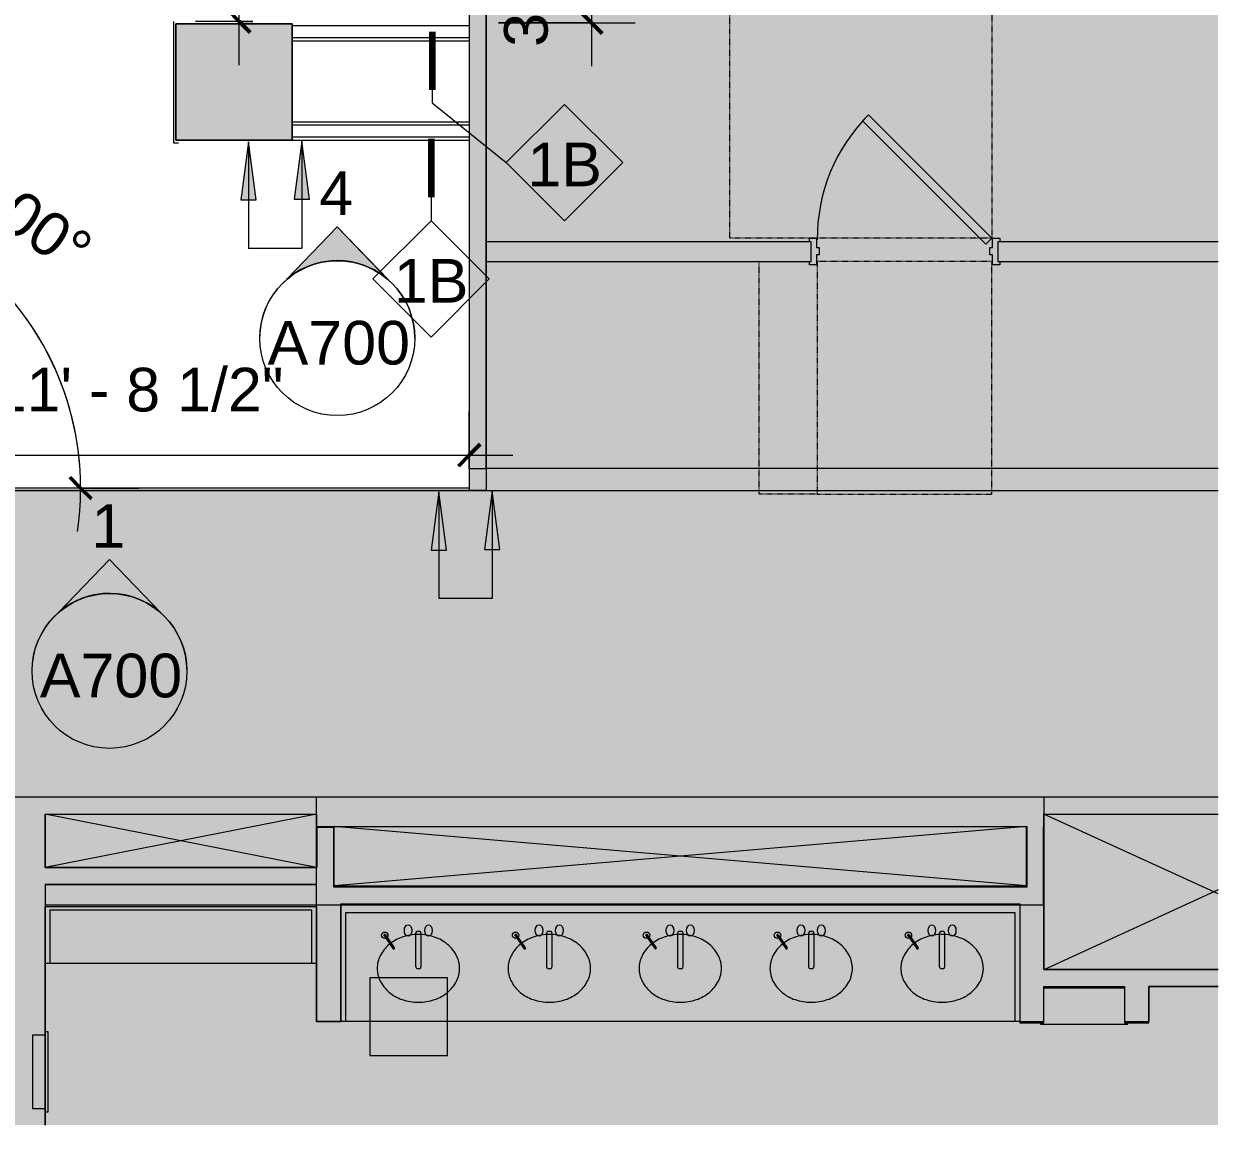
# Model space of a CAD drawing. Header units: inches. Extents: x 920 to 3122, y -545 to 2052.
# Drawn here: x 2109 to 2355.3, y 1170.4 to 1397.5 of the extents above; entities that cross this region are included whole.
import ezdxf

# ---------------------------------------------------------------- set-up
doc = ezdxf.new("R2010")
doc.units = ezdxf.units.IN
doc.header["$MEASUREMENT"] = 0
doc.linetypes.add('MN - Dash 1_32_', pattern=[0.0625, 0.03125, -0.03125])
for name, color, linetype, lineweight in [('A-ANNO-DIMS', 211, 'Continuous', 9), ('A-ANNO-DIMS-96', 211, 'Continuous', 9), ('A-ANNO-NOTE', 131, 'Continuous', 9), ('A-DETL', 90, 'Continuous', 9), ('A-DETL-GENF', 92, 'Continuous', 9), ('A-DOOR', 31, 'Continuous', 13), ('A-WALL', 113, 'Continuous', 13), ('A-WALL-IDEN', 211, 'Continuous', 9), ('A-WALL-PATT', 111, 'Continuous', 13), ('B-CL', 7, 'Continuous', 9), ('CORE', 7, 'Continuous', 9), ('G-ANNO-SYMB', 111, 'Continuous', 9), ('I-WALL', 2, 'Continuous', 13), ('S-COLS', 52, 'Continuous', 13), ('Victor Bldg - 7th Floor_LINK_dwg', 8, 'Continuous', 9)]:
    doc.layers.add(name, color=color, linetype=linetype, lineweight=lineweight)
doc.styles.add('Arial_1', font='arial.ttf', dxfattribs={"height": 9})
doc.styles.add('Swis721 Lt BT', font='swissl.ttf', dxfattribs={"height": 9})
doc.dimstyles.new('OTJ_-_3_32__Linear__1_2__Tolerance', dxfattribs={"dimscale": 12, "dimtxt": 9.497835, "dimasz": 0.375, "dimexe": 0.75, "dimexo": 0.5, "dimgap": 0.5, "dimtad": 1, "dimdec": 1, "dimrnd": 0.5, "dimzin": 3, "dimdsep": 46, "dimlunit": 4, "dimtxsty": 'Swis721 Lt BT', "dimblk1": 'OBLIQUE', "dimblk2": 'OBLIQUE', "dimsah": 1, "dimcen": 0.09, "dimdle": 0.75, "dimazin": 0, "dimtfac": 1, "dimtdec": 4, "dimtix": 1, "dimtmove": 0, "dimatfit": 3, "dimfxl": 1, "dimtvp": 1, "dimfrac": 2, "dimtolj": 1, "dimtzin": 0, "dimarcsym": 2})
doc.dimstyles.new('OTJ_-_Angular_-_3_32_', dxfattribs={"dimscale": 12, "dimtxt": 9.497835, "dimasz": 0.375, "dimexe": 0.75, "dimexo": 0.5, "dimgap": 0.5, "dimtad": 1, "dimdec": 1, "dimrnd": 0.5, "dimzin": 3, "dimdsep": 46, "dimlunit": 4, "dimtxsty": 'Swis721 Lt BT', "dimblk1": 'OBLIQUE', "dimblk2": 'OBLIQUE', "dimsah": 1, "dimcen": 0.09, "dimdle": 0.75, "dimazin": 0, "dimtfac": 1, "dimtdec": 4, "dimtix": 1, "dimtmove": 0, "dimatfit": 3, "dimfxl": 1, "dimtvp": 1, "dimtfill": 1, "dimfrac": 2, "dimtolj": 1, "dimtzin": 0, "dimarcsym": 2})

# ---------------------------------------------------------------- blocks, each defined once
blk = doc.blocks.new('Concrete-Rectangular-Column - 24_ x 24_-V1-Level 07 CONSTRUCTION')
at = {"layer": 'S-COLS', "lineweight": 9}
blk.add_hatch(color=7, dxfattribs=at).paths.add_polyline_path([(12, -12), (12, 12), (-12, 12), (-12, -12), (7.48, -12)], flags=0)
at = {"layer": 'S-COLS', "color": 8, "lineweight": 20}
for p, q in [((12, 12), (-12, 12)), ((-12, 12), (-12, -12)), ((12, -12), (12, 12)), ((-12, -12), (12, -12))]:
    blk.add_line(p, q, dxfattribs=at)
blk = doc.blocks.new('Victor Bldg - 7th Floor_LINK_dwg_AH13F-7884599-Level 07 CONSTRUCTION')
at = {"layer": 'CORE'}
for p, q in [((1118.42, 1209.86), (1118.42, 1203.17)), ((1119.29, 1210.31), (1118.72, 1210.31)), ((1119.59, 1203.17), (1119.59, 1209.86)), ((1118.72, 1202.72), (1119.29, 1202.72))]:
    blk.add_line(p, q, dxfattribs=at)
for centre in [(1116.88, 1210.53), (1121.08, 1210.53)]:
    blk.add_ellipse(centre, major_axis=(0, 1.17), ratio=0.666667, dxfattribs=at)
for centre, start_param, end_param in [((1118.72, 1209.86), 0, 1.570796), ((1119.29, 1209.86), 4.712389, 6.283185), ((1118.72, 1203.17), 1.570796, 3.141593), ((1119.29, 1203.17), 3.141593, 4.712389)]:
    blk.add_ellipse(centre, major_axis=(0, 0.45), ratio=0.666667, start_param=start_param, end_param=end_param, dxfattribs=at)
blk = doc.blocks.new('Victor Bldg - 7th Floor_LINK_dwg_AH13F-7884600-Level 07 CONSTRUCTION')
at = {"layer": 'CORE'}
for p, q in [((1145.42, 1209.86), (1145.42, 1203.17)), ((1146.29, 1210.31), (1145.72, 1210.31)), ((1146.59, 1203.17), (1146.59, 1209.86)), ((1145.72, 1202.72), (1146.29, 1202.72))]:
    blk.add_line(p, q, dxfattribs=at)
for centre in [(1143.88, 1210.53), (1148.08, 1210.53)]:
    blk.add_ellipse(centre, major_axis=(0, 1.17), ratio=0.666667, dxfattribs=at)
for centre, start_param, end_param in [((1145.72, 1209.86), 0, 1.570796), ((1146.29, 1209.86), 4.712389, 6.283185), ((1145.72, 1203.17), 1.570796, 3.141593), ((1146.29, 1203.17), 3.141593, 4.712389)]:
    blk.add_ellipse(centre, major_axis=(0, 0.45), ratio=0.666667, start_param=start_param, end_param=end_param, dxfattribs=at)
blk = doc.blocks.new('Victor Bldg - 7th Floor_LINK_dwg_AH13F-7884601-Level 07 CONSTRUCTION')
at = {"layer": 'CORE'}
for p, q in [((1172.42, 1209.86), (1172.42, 1203.17)), ((1173.29, 1210.31), (1172.72, 1210.31)), ((1173.59, 1203.17), (1173.59, 1209.86)), ((1172.72, 1202.72), (1173.29, 1202.72))]:
    blk.add_line(p, q, dxfattribs=at)
for centre in [(1170.88, 1210.53), (1175.08, 1210.53)]:
    blk.add_ellipse(centre, major_axis=(0, 1.17), ratio=0.666667, dxfattribs=at)
for centre, start_param, end_param in [((1172.72, 1209.86), 0, 1.570796), ((1173.29, 1209.86), 4.712389, 6.283185), ((1172.72, 1203.17), 1.570796, 3.141593), ((1173.29, 1203.17), 3.141593, 4.712389)]:
    blk.add_ellipse(centre, major_axis=(0, 0.45), ratio=0.666667, start_param=start_param, end_param=end_param, dxfattribs=at)
blk = doc.blocks.new('Victor Bldg - 7th Floor_LINK_dwg_AH13F-7884602-Level 07 CONSTRUCTION')
at = {"layer": 'CORE'}
for p, q in [((1226.42, 1209.86), (1226.42, 1203.17)), ((1227.29, 1210.31), (1226.72, 1210.31)), ((1227.59, 1203.17), (1227.59, 1209.86)), ((1226.72, 1202.72), (1227.29, 1202.72))]:
    blk.add_line(p, q, dxfattribs=at)
for centre in [(1224.88, 1210.53), (1229.08, 1210.53)]:
    blk.add_ellipse(centre, major_axis=(0, 1.17), ratio=0.666667, dxfattribs=at)
for centre, start_param, end_param in [((1226.72, 1209.86), 0, 1.570796), ((1227.29, 1209.86), 4.712389, 6.283185), ((1226.72, 1203.17), 1.570796, 3.141593), ((1227.29, 1203.17), 3.141593, 4.712389)]:
    blk.add_ellipse(centre, major_axis=(0, 0.45), ratio=0.666667, start_param=start_param, end_param=end_param, dxfattribs=at)
blk = doc.blocks.new('Victor Bldg - 7th Floor_LINK_dwg_AH13F-7884603-Level 07 CONSTRUCTION')
at = {"layer": 'CORE'}
for p, q in [((1199.42, 1209.86), (1199.42, 1203.17)), ((1200.29, 1210.31), (1199.72, 1210.31)), ((1200.59, 1203.17), (1200.59, 1209.86)), ((1199.72, 1202.72), (1200.29, 1202.72))]:
    blk.add_line(p, q, dxfattribs=at)
for centre in [(1197.88, 1210.53), (1202.08, 1210.53)]:
    blk.add_ellipse(centre, major_axis=(0, 1.17), ratio=0.666667, dxfattribs=at)
for centre, start_param, end_param in [((1199.72, 1209.86), 0, 1.570796), ((1200.29, 1209.86), 4.712389, 6.283185), ((1199.72, 1203.17), 1.570796, 3.141593), ((1200.29, 1203.17), 3.141593, 4.712389)]:
    blk.add_ellipse(centre, major_axis=(0, 0.45), ratio=0.666667, start_param=start_param, end_param=end_param, dxfattribs=at)
blk = doc.blocks.new('Victor Bldg - 7th Floor_LINK_dwg-6972240-Level 07 CONSTRUCTION')
at = {"layer": 'B-CL', "flags": 128}
blk.add_lwpolyline([(1069, 1397.5), (1093, 1397.5), (1093, 1373.5), (1069, 1373.5)], close=True, dxfattribs=at)
at = {"layer": 'CORE'}
for p, q in [((1244.38, 1219.75), (1244.38, 1232)), ((1283.92, 1218.89), (1248, 1202.44)), ((1111.92, 1209.47), (1113.76, 1206.79)), ((1112.18, 1209.63), (1114.03, 1206.95)), ((1138.92, 1209.47), (1140.76, 1206.79)), ((1139.18, 1209.63), (1141.03, 1206.95)), ((1165.92, 1209.47), (1167.76, 1206.79)), ((1166.18, 1209.63), (1168.03, 1206.95)), ((1192.92, 1209.47), (1194.76, 1206.79)), ((1193.18, 1209.63), (1195.03, 1206.95)), ((1219.92, 1209.47), (1221.76, 1206.79)), ((1220.18, 1209.63), (1222.03, 1206.95)), ((1098, 1203.75), (1042, 1203.75))]:
    blk.add_line(p, q, dxfattribs=at)
at = {"layer": 'CORE', "flags": 128}
for points in [[(1283.92, 1238), (1248, 1238), (1098, 1238), (829, 1238), (829, 1170.4)], [(1248, 1238), (1248, 1215.75), (1098, 1215.75), (1098, 1238)], [(1042, 1234.5), (1042, 1223.5), (1098, 1223.5), (1042, 1234.5), (1098, 1234.5), (1042, 1223.5)], [(1283.92, 1218.08), (1248, 1234.5), (1283.92, 1234.5)], [(1101.63, 1219.75), (1244.38, 1219.75), (1101.63, 1232), (1244.38, 1232), (1101.63, 1219.75), (1101.63, 1232)], [(1098, 1220), (1042, 1220), (1042, 1170.4)], [(1103, 1191.75), (1103, 1215.75), (1103, 1191.75), (1098, 1191.75), (1098, 1215.75), (1042, 1215.75)], [(1097, 1203.75), (1097, 1214.75), (1043, 1214.75), (1043, 1203.75)], [(1243, 1191.75), (1103, 1191.75), (1098, 1191.75), (1098, 1215.75)], [(1104, 1191.75), (1104, 1214.25), (1242, 1214.25), (1242, 1191.75)], [(1243, 1215.75), (1243, 1191.75), (1248, 1191.75), (1248, 1199), (1264.62, 1199), (1264.62, 1191.75), (1269.62, 1191.75)], [(1248, 1215.75), (1248, 1202.5), (1283.92, 1202.5)], [(1248, 1191.75), (1248, 1198.69), (1264.62, 1198.69), (1264.62, 1191.75)], [(1283.92, 1199), (1269.62, 1199), (1269.62, 1191.75)], [(1042, 1189.69), (1042.56, 1189.69), (1042.56, 1173.07), (1042, 1173.07)], [(1247.31, 1191.75), (1247.31, 1191.19), (1265.31, 1191.19), (1265.31, 1191.75)]]:
    blk.add_lwpolyline(points, dxfattribs=at)
for points in [[(1109, 1184.75), (1125, 1184.75), (1125, 1200.75), (1109, 1200.75)], [(1039.5, 1189.01), (1042, 1189.01), (1042, 1173.76), (1039.5, 1173.76)]]:
    blk.add_lwpolyline(points, close=True, dxfattribs=at)
at = {"layer": 'CORE'}
for centre in [(1112.05, 1209.55), (1139.05, 1209.55), (1166.05, 1209.55), (1193.05, 1209.55), (1220.05, 1209.55)]:
    blk.add_circle(centre, 0.667, dxfattribs=at)
for centre, radius, start, end in [((1112.05, 1209.55), 0.167, 11.6829, 236.8423), ((1119, 1199.43), 10.29, 90, 108.8354), ((1119, 1199.43), 10.29, 71.1646, 90), ((1139.05, 1209.55), 0.167, 11.6829, 236.8423), ((1146, 1199.43), 10.29, 90, 108.8354), ((1146, 1199.43), 10.29, 71.1646, 90), ((1166.05, 1209.55), 0.167, 11.6829, 236.8423), ((1173, 1199.43), 10.29, 90, 108.8354), ((1173, 1199.43), 10.29, 71.1646, 90), ((1193.05, 1209.55), 0.167, 11.6829, 236.8423), ((1200, 1199.43), 10.29, 90, 108.8354), ((1200, 1199.43), 10.29, 71.1646, 90), ((1220.05, 1209.55), 0.167, 11.6829, 236.8423), ((1227, 1199.43), 10.29, 90, 108.8354), ((1227, 1199.43), 10.29, 71.1646, 90), ((1117.61, 1202.07), 7.26, 129.4725, 153.2988), ((1118.45, 1201.04), 8.59, 108.8354, 129.4725), ((1113.9, 1206.86), 0.167, 192.1914, 57.3508), ((1119.55, 1201.04), 8.59, 50.5275, 71.1646), ((1120.39, 1202.07), 7.26, 26.7012, 50.5275), ((1144.61, 1202.07), 7.26, 129.4725, 153.2988), ((1145.45, 1201.04), 8.59, 108.8354, 129.4725), ((1140.9, 1206.86), 0.167, 192.1914, 57.3508), ((1146.55, 1201.04), 8.59, 50.5275, 71.1646), ((1147.39, 1202.07), 7.26, 26.7012, 50.5275), ((1171.61, 1202.07), 7.26, 129.4725, 153.2988), ((1172.45, 1201.04), 8.59, 108.8354, 129.4725), ((1167.9, 1206.86), 0.167, 192.1914, 57.3508), ((1173.55, 1201.04), 8.59, 50.5275, 71.1646), ((1174.39, 1202.07), 7.26, 26.7012, 50.5275), ((1198.61, 1202.07), 7.26, 129.4725, 153.2988), ((1199.45, 1201.04), 8.59, 108.8354, 129.4725), ((1194.9, 1206.86), 0.167, 192.1914, 57.3508), ((1200.55, 1201.04), 8.59, 50.5275, 71.1646), ((1201.39, 1202.07), 7.26, 26.7012, 50.5275), ((1225.61, 1202.07), 7.26, 129.4725, 153.2988), ((1226.45, 1201.04), 8.59, 108.8354, 129.4725), ((1221.9, 1206.86), 0.167, 192.1914, 57.3508), ((1227.55, 1201.04), 8.59, 50.5275, 71.1646), ((1228.39, 1202.07), 7.26, 26.7012, 50.5275), ((1116.3, 1202.72), 5.8, 153.2988, 180), ((1121.7, 1202.72), 5.8, 0, 26.7012), ((1143.3, 1202.72), 5.8, 153.2988, 180), ((1148.7, 1202.72), 5.8, 0, 26.7012), ((1170.3, 1202.72), 5.8, 153.2988, 180), ((1175.7, 1202.72), 5.8, 0, 26.7012), ((1197.3, 1202.72), 5.8, 153.2988, 180), ((1202.7, 1202.72), 5.8, 0, 26.7012), ((1224.3, 1202.72), 5.8, 153.2988, 180), ((1229.7, 1202.72), 5.8, 0, 26.7012), ((1116.3, 1202.72), 5.8, 180, 206.7012), ((1121.7, 1202.72), 5.8, 333.2988, 0), ((1143.3, 1202.72), 5.8, 180, 206.7012), ((1148.7, 1202.72), 5.8, 333.2988, 0), ((1170.3, 1202.72), 5.8, 180, 206.7012), ((1175.7, 1202.72), 5.8, 333.2988, 0), ((1197.3, 1202.72), 5.8, 180, 206.7012), ((1202.7, 1202.72), 5.8, 333.2988, 0), ((1224.3, 1202.72), 5.8, 180, 206.7012), ((1229.7, 1202.72), 5.8, 333.2988, 0), ((1117.61, 1203.38), 7.26, 206.7012, 230.5275), ((1120.39, 1203.38), 7.26, 309.4725, 333.2988), ((1144.61, 1203.38), 7.26, 206.7012, 230.5275), ((1147.39, 1203.38), 7.26, 309.4725, 333.2988), ((1171.61, 1203.38), 7.26, 206.7012, 230.5275), ((1174.39, 1203.38), 7.26, 309.4725, 333.2988), ((1198.61, 1203.38), 7.26, 206.7012, 230.5275), ((1201.39, 1203.38), 7.26, 309.4725, 333.2988), ((1225.61, 1203.38), 7.26, 206.7012, 230.5275), ((1228.39, 1203.38), 7.26, 309.4725, 333.2988), ((1118.45, 1204.4), 8.59, 230.5275, 251.1646), ((1119.55, 1204.4), 8.59, 288.8354, 309.4725), ((1145.45, 1204.4), 8.59, 230.5275, 251.1646), ((1146.55, 1204.4), 8.59, 288.8354, 309.4725), ((1172.45, 1204.4), 8.59, 230.5275, 251.1646), ((1173.55, 1204.4), 8.59, 288.8354, 309.4725), ((1199.45, 1204.4), 8.59, 230.5275, 251.1646), ((1200.55, 1204.4), 8.59, 288.8354, 309.4725), ((1226.45, 1204.4), 8.59, 230.5275, 251.1646), ((1227.55, 1204.4), 8.59, 288.8354, 309.4725), ((1119, 1206.02), 10.29, 251.1646, 270), ((1119, 1206.02), 10.29, 270, 288.8354), ((1146, 1206.02), 10.29, 251.1646, 270), ((1146, 1206.02), 10.29, 270, 288.8354), ((1173, 1206.02), 10.29, 251.1646, 270), ((1173, 1206.02), 10.29, 270, 288.8354), ((1200, 1206.02), 10.29, 251.1646, 270), ((1200, 1206.02), 10.29, 270, 288.8354), ((1227, 1206.02), 10.29, 251.1646, 270), ((1227, 1206.02), 10.29, 270, 288.8354)]:
    blk.add_arc(centre, radius, start, end, dxfattribs=at)
for name in ['Victor Bldg - 7th Floor_LINK_dwg_AH13F-7884599-Level 07 CONSTRUCTION', 'Victor Bldg - 7th Floor_LINK_dwg_AH13F-7884600-Level 07 CONSTRUCTION', 'Victor Bldg - 7th Floor_LINK_dwg_AH13F-7884601-Level 07 CONSTRUCTION', 'Victor Bldg - 7th Floor_LINK_dwg_AH13F-7884603-Level 07 CONSTRUCTION', 'Victor Bldg - 7th Floor_LINK_dwg_AH13F-7884602-Level 07 CONSTRUCTION']:
    blk.add_blockref(name, (0, 0))
blk = doc.blocks.new('Door - Single - Solid Door-7504013-Level 07 CONSTRUCTION')
at = {"layer": 'A-DOOR'}
h = blk.add_hatch(color=250, dxfattribs=at)
h.paths.add_polyline_path([(23.24, 2.66), (22.12, 2.66), (22.12, 0.54), (21.62, 0.54), (21.62, -0.96), (22.12, -0.96), (22.12, -2.84), (23.62, -2.84), (23.62, -2.09), (23.24, -2.09), (23.24, 1.91), (23.62, 1.91), (23.62, 2.66)], flags=0)
h.paths.add_polyline_path([(-14.13, 2.66), (-15.63, 2.66), (-15.63, 1.91), (-15.26, 1.91), (-15.26, -2.09), (-15.63, -2.09), (-15.63, -2.84), (-14.13, -2.84), (-14.13, -0.96), (-13.63, -0.96), (-13.63, 0.54), (-14.13, 0.54), (-14.13, 1.91)], flags=0)
at = {"layer": 'A-DOOR', "linetype": 'MN - Dash 1_32_', "lineweight": 9}
for p, q in [((21.99, 49.91), (-14.01, 49.91)), ((-14.01, 49.91), (-14.01, 1.91)), ((21.99, 49.91), (33.99, 49.91)), ((21.99, 1.91), (21.99, 49.91)), ((33.99, 49.91), (33.99, 1.91)), ((-14.01, 1.91), (21.99, 1.91)), ((-14.01, -62.09), (-14.01, -2.84)), ((-14.01, -2.84), (39.99, -2.84)), ((39.99, -2.84), (39.99, -62.09)), ((39.99, -62.09), (-14.01, -62.09))]:
    blk.add_line(p, q, dxfattribs=at)
at = {"layer": 'A-DOOR', "color": 8, "lineweight": 20}
for p, q in [((-15.63, 2.66), (-14.13, 2.66)), ((-15.63, 1.91), (-15.63, 2.66)), ((-14.13, 2.66), (-14.13, 0.54)), ((22.12, 2.66), (23.62, 2.66)), ((22.12, 0.54), (22.12, 2.66)), ((23.62, 2.66), (23.62, 1.91)), ((-14.13, 0.54), (-13.63, 0.54)), ((-13.63, 0.54), (-13.63, -0.96)), ((21.62, 0.54), (22.12, 0.54)), ((21.62, -0.96), (21.62, 0.54)), ((-15.63, -2.84), (-15.63, -2.09)), ((-14.13, -0.96), (-14.13, -2.84)), ((-13.63, -0.96), (-14.13, -0.96)), ((-12.77, -1.6), (-14.01, -2.84)), ((12.69, -27.06), (-12.77, -1.6)), ((22.12, -0.96), (21.62, -0.96)), ((22.12, -2.84), (22.12, -0.96)), ((23.62, -2.09), (23.62, -2.84)), ((-14.13, -2.84), (-15.63, -2.84)), ((-14.01, -2.84), (11.45, -28.29)), ((23.62, -2.84), (22.12, -2.84)), ((11.45, -28.29), (12.69, -27.06))]:
    blk.add_line(p, q, dxfattribs=at)
at = {"layer": 'A-DOOR', "lineweight": 9}
blk.add_arc((-14.01, -2.84), 36, 315, 0.5, dxfattribs=at)
blk = doc.blocks.new('DIMBLOCK9-Level 07 CONSTRUCTION')
at = {"layer": 'A-ANNO-DIMS-96', "transparency": 16777216}
for p, q in [((2153.45, 1389), (2153.45, 1552.13)), ((2156.26, 1543.13), (2144.45, 1543.13)), ((2153.45, 1543.13), (2156.26, 1543.13)), ((2156.26, 1398), (2144.45, 1398)), ((2153.45, 1398), (2156.26, 1398))]:
    blk.add_line(p, q, dxfattribs=at)
at = {"layer": 'A-ANNO-DIMS-96', "lineweight": 50, "transparency": 16777216}
for p, q in [((2153.45, 1543.13), (2151.2, 1545.38)), ((2153.45, 1543.13), (2155.7, 1540.88)), ((2153.45, 1398), (2151.2, 1400.25)), ((2153.45, 1398), (2155.7, 1395.75))]:
    blk.add_line(p, q, dxfattribs=at)
at = {"layer": 'A-ANNO-DIMS-96', "color": 0, "transparency": 16777216, "insert": (2135.43, 1452.7), "char_height": 9, "width": 42.8759, "attachment_point": 1, "rotation": 90, "line_spacing_factor": 1.005062, "style": 'Swis721 Lt BT'}
blk.add_mtext('12\' - 1"', dxfattribs=at)
blk = doc.blocks.new('_Oblique')
at = {"color": 0, "linetype": 'ByBlock', "lineweight": -2}
blk.add_line((-0.5, -0.5), (0.5, 0.5), dxfattribs=at)
blk = doc.blocks.new('Elevation - Filled Arrow 2-347888-Level 07 CONSTRUCTION')
at = {"layer": 'G-ANNO-SYMB'}
blk.add_circle((0, 0), 0.1664, dxfattribs=at)
blk = doc.blocks.new('Elevation - Filled Arrow-151867-Level 07 CONSTRUCTION')
at = {"layer": 'G-ANNO-SYMB'}
h = blk.add_hatch(color=256, dxfattribs=at)
edge = h.paths.add_edge_path(flags=0)
edge.add_line((0, 0.2393), (0.1103, 0.1247))
edge.add_arc((-0.0002, -0.0002), 0.1667, 48.498, 130.5571)
edge.add_line((-0.1085, 0.1265), (0, 0.2393))
for p, q in [((0, 0.2393), (-0.1085, 0.1265)), ((-0.1084, 0.1266), (0, 0.2393)), ((0, 0.2393), (-0.1084, 0.1266)), ((0, 0.2393), (0.11, 0.1249)), ((0.1103, 0.1247), (0, 0.2393))]:
    blk.add_line(p, q, dxfattribs=at)
blk.add_arc((-0.0002, -0.0002), 0.1667, 48.498, 130.5571, dxfattribs=at)
blk.add_ellipse((-0.0002, -0.0001), major_axis=(-0.1667, 0), ratio=0.999376, start_param=3.141593, end_param=6.283185, dxfattribs=at)
blk = doc.blocks.new('Wall Tag - 1_4_-62626-Level 07 CONSTRUCTION')
at = {"layer": 'A-WALL-IDEN'}
for p, q in [((-0.125, 0), (0, 0.125)), ((0, 0.125), (0.125, 0)), ((-0.125, 0), (0, -0.125)), ((0, -0.125), (0.125, 0))]:
    blk.add_line(p, q, dxfattribs=at)
blk = doc.blocks.new('DIMBLOCK21-Level 07 CONSTRUCTION')
at = {"layer": 'A-ANNO-DIMS-96', "transparency": 16777216}
for p, q in [((2060.22, 1307.28), (2060.22, 1317.56)), ((2200.89, 1305.74), (2200.89, 1317.56)), ((2051.22, 1308.56), (2209.89, 1308.56)), ((2060.22, 1308.56), (2060.22, 1307.28)), ((2200.89, 1308.56), (2200.89, 1305.74))]:
    blk.add_line(p, q, dxfattribs=at)
at = {"layer": 'A-ANNO-DIMS-96', "lineweight": 50, "transparency": 16777216}
for p, q in [((2060.22, 1308.56), (2062.47, 1310.81)), ((2200.89, 1308.56), (2203.14, 1310.81)), ((2060.22, 1308.56), (2057.97, 1306.31)), ((2200.89, 1308.56), (2198.64, 1306.31))]:
    blk.add_line(p, q, dxfattribs=at)
at = {"layer": 'A-ANNO-DIMS-96', "color": 0, "transparency": 16777216, "insert": (2102.59, 1326.58), "char_height": 9, "width": 67.118, "attachment_point": 1, "line_spacing_factor": 1.005062, "style": 'Swis721 Lt BT'}
blk.add_mtext('11\' - 8 1/2"', dxfattribs=at)
blk = doc.blocks.new('DIMBLOCK25-Level 07 CONSTRUCTION')
at = {"layer": 'A-ANNO-DIMS-96', "transparency": 16777216}
for p, q in [((2226.07, 1446.06), (2226.07, 1388.75)), ((2206.89, 1437.06), (2235.07, 1437.06)), ((2226.07, 1437.06), (2206.89, 1437.06)), ((2206.89, 1397.75), (2235.07, 1397.75)), ((2226.07, 1397.75), (2206.89, 1397.75))]:
    blk.add_line(p, q, dxfattribs=at)
at = {"layer": 'A-ANNO-DIMS-96', "lineweight": 50, "transparency": 16777216}
for p, q in [((2226.07, 1437.06), (2223.82, 1439.31)), ((2226.07, 1437.06), (2228.32, 1434.81)), ((2226.07, 1397.75), (2223.82, 1400)), ((2226.07, 1397.75), (2228.32, 1395.5))]:
    blk.add_line(p, q, dxfattribs=at)
at = {"layer": 'A-ANNO-DIMS-96', "color": 0, "transparency": 16777216, "insert": (2208.05, 1392.76), "char_height": 9, "width": 59.1579, "attachment_point": 1, "rotation": 90, "line_spacing_factor": 1.005062, "style": 'Swis721 Lt BT'}
blk.add_mtext('3\' - 3 1/2"', dxfattribs=at)
blk = doc.blocks.new('DIMBLOCK28-Level 07 CONSTRUCTION')
at = {"layer": 'A-ANNO-DIMS-96', "transparency": 16777216}
for p, q in [((2039, 1357.96), (2035.77, 1366.36)), ((2039, 1357.96), (2046.08, 1339.52)), ((2120.74, 1301.78), (2111.74, 1301.78)), ((2120.74, 1301.78), (2120.74, 1301.78)), ((2120.74, 1301.78), (2132.74, 1301.78))]:
    blk.add_line(p, q, dxfattribs=at)
at = {"layer": 'A-ANNO-DIMS-96', "lineweight": 50, "transparency": 16777216}
for p, q in [((2039, 1357.96), (2040.29, 1360.86)), ((2039, 1357.96), (2037.71, 1355.05)), ((2120.74, 1301.78), (2118.49, 1304.03)), ((2120.74, 1301.78), (2122.99, 1299.53))]:
    blk.add_line(p, q, dxfattribs=at)
at = {"layer": 'A-ANNO-DIMS-96', "transparency": 16777216}
for start, end in [(351.4302, 119.5698), (360, 111)]:
    blk.add_arc((2060.56, 1301.78), 60.17, start, end, dxfattribs=at)
at = {"layer": 'A-ANNO-DIMS-96', "color": 0, "transparency": 16777216, "insert": (2088.14, 1377.7), "char_height": 9, "width": 48.6651, "attachment_point": 1, "rotation": 325.5, "line_spacing_factor": 1.005062, "style": 'Swis721 Lt BT', "bg_fill": 3, "box_fill_scale": 1.25, "bg_fill_color": 256, "bg_fill_true_color": 13158600, "bg_fill_transparency": 0}
blk.add_mtext('111.00°', dxfattribs=at)

msp = doc.modelspace()

# ---------------------------------------------------------------- hatches: boundary and pattern name
at = {"layer": 'A-ANNO-NOTE'}
for points in [[(2155.3547, 1373.1854), (2153.7749, 1361.1854), (2156.9346, 1361.1854)], [(2166.3768, 1373.3288), (2164.797, 1361.3288), (2167.9566, 1361.3288)], [(2194.5896, 1300.9778), (2193.0097, 1288.9778), (2196.1694, 1288.9778)], [(2205.6116, 1301.1212), (2204.0318, 1289.1212), (2207.1915, 1289.1212)]]:
    msp.add_hatch(color=256, dxfattribs=at).paths.add_polyline_path(points, flags=0)
at = {"layer": 'A-DETL-GENF'}
h = msp.add_hatch(color=9, dxfattribs=at)
h.paths.add_polyline_path([(1726.7265, 1170.398), (1833.5018, 1170.398), (1833.5018, 1234.8988), (1728.4834, 1234.8988), (1728.4834, 1243.2738), (1727.7334, 1243.2738), (1727.7334, 1244.7738), (1729.8584, 1244.7738), (1729.8584, 1245.2738), (1731.3584, 1245.2738), (1731.3584, 1244.7738), (1733.2334, 1244.7738), (1733.2334, 1243.2738), (1732.4834, 1243.2738), (1732.4834, 1238.8988), (1838.5018, 1238.8988), (1838.5018, 1170.398), (1900.3907, 1170.398), (1900.3907, 1238), (2355.3076, 1238), (2355.3076, 1301.2804), (1732.4834, 1301.2804), (1732.4834, 1282.5238), (1733.2334, 1282.5238), (1733.2334, 1281.0238), (1731.3584, 1281.0238), (1731.3584, 1280.5238), (1729.8584, 1280.5238), (1729.8584, 1281.0238), (1727.7334, 1281.0238), (1727.7334, 1282.5238), (1728.4834, 1282.5238), (1728.4621, 2035.5), (1658.6116, 2035.5), (1658.6116, 1170.398), (1709.263, 1170.398)], flags=0)
h.paths.add_polyline_path([(2272.5157, 1305.7804), (2355.3076, 1305.7804), (2355.3076, 1348.5304), (2310.2657, 1348.5304), (2310.2657, 1347.7804), (2308.7657, 1347.7804), (2308.7657, 1349.9054), (2308.2657, 1349.9054), (2308.2657, 1351.4054), (2308.7657, 1351.4054), (2308.7657, 1353.2804), (2310.2657, 1353.2804), (2310.2657, 1352.5304), (2355.3076, 1352.5304), (2355.3076, 1761.5841), (2204.3907, 1761.5841), (2204.3907, 1352.5304), (2271.0157, 1352.5304), (2271.0157, 1353.2804), (2272.5157, 1353.2804), (2272.5157, 1351.4054), (2273.0157, 1351.4054), (2273.0157, 1349.9054), (2272.5157, 1349.9054), (2272.5157, 1347.7804), (2271.0157, 1347.7804), (2271.0157, 1348.5304), (2204.3907, 1348.5304), (2204.3907, 1305.7804), (2271.3907, 1305.7804)], flags=0)
h.paths.add_polyline_path([(2355.3076, 1765.0841), (2355.3076, 2035.5), (2276.3907, 2035.5), (2276.3907, 1829.3138), (2350.3907, 1829.3138), (2350.3907, 1828.8138), (2276.3907, 1828.8179), (2276.3907, 1765.0841), (2350.3907, 1765.0841)], flags=0)
h = msp.add_hatch(color=9, dxfattribs=at)
h.paths.add_polyline_path([(1909.3907, 1170.398), (1933.3282, 1170.398), (1933.3282, 1234.5), (1909.3907, 1234.5), (1909.3907, 1223.3226)], flags=0)
h.paths.add_polyline_path([(1938.8282, 1170.398), (2107.3907, 1170.398), (2107.3907, 1234.5), (1938.8282, 1234.5), (1938.8282, 1224.9844)], flags=0)
h.paths.add_polyline_path([(2174.3907, 1170.398), (2355.3076, 1170.398), (2355.3076, 1199), (2341.0157, 1199), (2341.0157, 1191.4687), (2336.0157, 1191.4687), (2336.0157, 1199), (2319.3907, 1199), (2319.3907, 1191.4687), (2314.3907, 1191.4687), (2314.3907, 1216), (2174.3907, 1216), (2174.3907, 1191.75), (2169.3907, 1191.75), (2169.3907, 1215.5), (2113.3907, 1215.5), (2113.3907, 1170.398), (2169.4532, 1170.398)], flags=0)
h.paths.add_polyline_path([(2355.3076, 1202.5), (2355.3076, 1234.5), (2319.3907, 1234.5), (2319.3907, 1232), (2319.3282, 1232), (2319.3282, 1216), (2319.3907, 1216), (2319.3907, 1202.5), (2341.0157, 1202.5)], flags=0)
h.paths.add_polyline_path([(2315.8282, 1219.5), (2315.8282, 1232), (2169.3907, 1232), (2169.3907, 1234.5), (2113.3907, 1234.5), (2113.3907, 1223.5), (2169.4532, 1223.5), (2169.4532, 1231.75), (2172.9532, 1231.75), (2172.9532, 1219.5), (2314.3907, 1219.5)], flags=0)
at = {"layer": 'A-WALL-PATT', "lineweight": 9}
for points in [[(2200.8907, 1305.7804), (2204.3907, 1305.7804), (2204.3907, 1765.0841), (2202.8907, 1765.0841), (2202.8907, 1763.0841), (2202.3907, 1763.5841), (2202.3907, 1765.0841), (2200.8907, 1765.0841), (2200.8907, 1340.7275)], [(2281.9474, 1301.2804), (2355.3076, 1301.2804), (2355.3076, 1305.7804), (2200.8907, 1305.7804), (2200.8907, 1301.2804), (2268.2206, 1301.2804)], [(2113.3907, 1234.5), (2169.3907, 1234.5), (2169.3907, 1238), (1909.3907, 1238), (1909.3907, 1234.5), (2107.3907, 1234.5)], [(2315.8282, 1232), (2319.3907, 1232), (2319.3907, 1238), (2169.3907, 1238), (2169.3907, 1232), (2181.1336, 1232)], [(2355.3076, 1234.5), (2355.3076, 1238), (2319.3907, 1238), (2319.3907, 1234.5)], [(2107.3907, 1170.398), (2113.3907, 1170.398), (2113.3907, 1234.5), (2107.3907, 1234.5)], [(2169.4532, 1219.5), (2172.9532, 1219.5), (2172.9532, 1231.75), (2169.4532, 1231.75), (2169.4532, 1220)], [(2319.3282, 1216), (2319.3282, 1232), (2315.8282, 1232), (2315.8282, 1216)], [(2169.4532, 1220), (2169.4532, 1223.5), (2113.3907, 1223.5), (2113.3907, 1220), (2169.3907, 1220)], [(2169.3907, 1215.5), (2169.4532, 1215.5), (2169.4532, 1220), (2113.3907, 1220), (2113.3907, 1215.5)], [(2172.9532, 1216), (2315.8282, 1216), (2315.8282, 1219.5), (2169.4532, 1219.5), (2169.4532, 1216)], [(2174.3907, 1191.75), (2174.3907, 1216), (2169.4532, 1216), (2169.4532, 1215.5), (2169.3907, 1215.5), (2169.3907, 1191.75), (2169.4532, 1191.75)], [(2314.3907, 1191.4687), (2319.3907, 1191.4687), (2319.3907, 1216), (2314.3907, 1216)], [(2355.3076, 1199), (2355.3076, 1202.5), (2319.3907, 1202.5), (2319.3907, 1199), (2341.0157, 1199)], [(2341.0157, 1191.4687), (2341.0157, 1199), (2336.0157, 1199), (2336.0157, 1191.4687)]]:
    msp.add_hatch(color=7, dxfattribs=at).paths.add_polyline_path(points, flags=0)
h = msp.add_hatch(dxfattribs=at)
h.set_pattern_fill('FP_2', color=256, style=0, pattern_type=2)
h.set_pattern_definition([(0, (1071.391, 0), (30.72, 7.68), [1.267, -21.773, 1.267, -21.773, -122.88]), (0, (1071.391, 0), (30.72, 7.68), [-46.08, 1.267, -44.813, 1.267, -21.773, -53.76]), (0, (1071.391, 0), (30.72, 7.68), [-115.2, 1.267, -14.093, 1.267, -37.133]), (120, (1082.911, 3.84), (-22.011075, 22.7643), [1.267, -21.773, 1.267, -21.773, -122.88]), (120, (1082.911, 3.84), (-22.011075, 22.7643), [-46.08, 1.267, -44.813, 1.267, -21.773, -53.76]), (120, (1082.911, 3.84), (-22.011075, 22.7643), [-115.2, 1.267, -14.093, 1.267, -37.133]), (240, (1086.751, 19.2), (-8.708925, -30.4443), [1.267, -21.773, 1.267, -21.773, -122.88]), (240, (1086.751, 19.2), (-8.708925, -30.4443), [-46.08, 1.267, -44.813, 1.267, -21.773, -53.76]), (240, (1086.751, 19.2), (-8.708925, -30.4443), [-115.2, 1.267, -14.093, 1.267, -37.133])])
h.paths.add_polyline_path([(2164.3907, 1397.1262), (2200.8907, 1397.1262), (2200.8907, 1397.7512), (2164.3907, 1397.7512), (2164.3907, 1397.504)], flags=0)
h = msp.add_hatch(color=7, dxfattribs=at)
h.paths.add_polyline_path([(2355.3076, 1348.5304), (2355.3076, 1352.5304), (2309.8907, 1352.5304), (2309.8907, 1348.5304)], flags=0)
h.paths.add_polyline_path([(2271.3907, 1348.5304), (2271.3907, 1352.5304), (2204.3907, 1352.5304), (2204.3907, 1348.5304), (2268.2206, 1348.5304)], flags=0)

# ---------------------------------------------------------------- linework, layer by layer
at = {"layer": 'A-ANNO-NOTE'}
for p, q in [((2155.3547, 1373.1854), (2153.7749, 1361.1854)), ((2156.9346, 1361.1854), (2155.3547, 1373.1854)), ((2155.3547, 1373.1854), (2155.3547, 1351.1924)), ((2166.3768, 1373.3288), (2164.797, 1361.3288)), ((2167.9566, 1361.3288), (2166.3768, 1373.3288)), ((2166.3768, 1373.3288), (2166.3768, 1351.1924)), ((2153.7749, 1361.1854), (2156.9346, 1361.1854)), ((2164.797, 1361.3288), (2167.9566, 1361.3288)), ((2166.3768, 1351.1924), (2155.3547, 1351.1924)), ((2194.5896, 1300.9778), (2193.0097, 1288.9778)), ((2196.1694, 1288.9778), (2194.5896, 1300.9778)), ((2194.5896, 1300.9778), (2194.5896, 1278.9847)), ((2205.6116, 1301.1212), (2204.0318, 1289.1212)), ((2207.1915, 1289.1212), (2205.6116, 1301.1212)), ((2205.6116, 1301.1212), (2205.6116, 1278.9847)), ((2193.0097, 1288.9778), (2196.1694, 1288.9778)), ((2204.0318, 1289.1212), (2207.1915, 1289.1212)), ((2205.6116, 1278.9847), (2194.5896, 1278.9847))]:
    msp.add_line(p, q, dxfattribs=at)
at = {"layer": 'A-DETL'}
for p, q in [((2204.3907, 1761.5841), (2204.3907, 1301.2804)), ((2204.3907, 1301.2804), (1728.4834, 1301.2804)), ((2355.3076, 1238), (1900.3907, 1238))]:
    msp.add_line(p, q, dxfattribs=at)
at = {"layer": 'A-WALL'}
for p, q in [((2200.8907, 1397.1262), (2164.3907, 1397.1262)), ((2200.8907, 1394.6262), (2164.3907, 1394.6262)), ((2200.8907, 1376.625), (2164.3907, 1376.625)), ((2200.8907, 1374.125), (2164.3907, 1374.125)), ((2200.8907, 1305.7804), (2204.3907, 1305.7804))]:
    msp.add_line(p, q, dxfattribs=at)
at = {"layer": 'A-WALL', "color": 8, "lineweight": 20}
for p, q in [((2271.3907, 1352.5304), (2204.3907, 1352.5304)), ((2271.3907, 1348.5304), (2271.3907, 1352.5304)), ((2355.3076, 1352.5304), (2309.8907, 1352.5304)), ((2309.8907, 1352.5304), (2309.8907, 1348.5304)), ((2204.3907, 1348.5304), (2271.3907, 1348.5304)), ((2309.8907, 1348.5304), (2355.3076, 1348.5304)), ((2200.8907, 1305.7804), (2200.8907, 1301.2804)), ((2355.3076, 1305.7804), (2204.3907, 1305.7804)), ((2200.8907, 1301.2804), (2355.3076, 1301.2804)), ((2169.4532, 1220), (2113.3907, 1220)), ((2113.3907, 1215.5), (2169.3907, 1215.5))]:
    msp.add_line(p, q, dxfattribs=at)
at = {"layer": 'A-WALL-IDEN', "lineweight": 90}
for p, q in [((2193.1978, 1395.8762), (2193.1978, 1383.8762)), ((2192.9957, 1373.796), (2192.9957, 1361.796))]:
    msp.add_line(p, q, dxfattribs=at)
at = {"layer": 'A-WALL-IDEN'}
for p, q in [((2193.1978, 1395.8762), (2193.1978, 1381.2028)), ((2193.1978, 1381.2028), (2208.5172, 1368.8906)), ((2192.9957, 1373.796), (2192.9957, 1363.1544)), ((2192.9957, 1363.1544), (2192.9957, 1356.8906))]:
    msp.add_line(p, q, dxfattribs=at)
at = {"layer": 'I-WALL', "color": 8, "lineweight": 20}
for p, q in [((2200.8907, 1765.0841), (2200.8907, 1305.7804)), ((2204.3907, 1305.7804), (2204.3907, 1761.5841)), ((2355.3076, 1238), (1900.3907, 1238)), ((2113.3907, 1223.5), (2113.3907, 1234.5)), ((2113.3907, 1234.5), (2169.3907, 1234.5)), ((2169.3907, 1234.5), (2169.3907, 1232)), ((2319.3907, 1232), (2319.3907, 1234.5)), ((2319.3907, 1234.5), (2355.3076, 1234.5)), ((2169.3907, 1232), (2315.8282, 1232)), ((2169.4532, 1231.75), (2169.4532, 1223.5)), ((2172.9532, 1231.75), (2169.4532, 1231.75)), ((2172.9532, 1219.5), (2172.9532, 1231.75)), ((2315.8282, 1232), (2315.8282, 1219.5)), ((2319.3282, 1216), (2319.3282, 1232)), ((2319.3282, 1232), (2319.3907, 1232)), ((2169.4532, 1223.5), (2113.3907, 1223.5)), ((2113.3907, 1220), (2169.4532, 1220)), ((2315.8282, 1219.5), (2172.9532, 1219.5)), ((2113.3907, 1170.398), (2113.3907, 1215.5)), ((2169.3907, 1215.5), (2169.3907, 1191.75)), ((2174.3907, 1216), (2314.3907, 1216)), ((2174.3907, 1191.75), (2174.3907, 1216)), ((2314.3907, 1216), (2314.3907, 1191.4687)), ((2319.3907, 1216), (2319.3282, 1216)), ((2319.3907, 1202.5), (2319.3907, 1216)), ((2355.3076, 1202.5), (2319.3907, 1202.5)), ((2319.3907, 1199), (2336.0157, 1199)), ((2319.3907, 1191.4687), (2319.3907, 1199)), ((2336.0157, 1199), (2336.0157, 1191.4687)), ((2341.0157, 1199), (2355.3076, 1199)), ((2341.0157, 1191.4687), (2341.0157, 1199)), ((2169.3907, 1191.75), (2174.3907, 1191.75)), ((2314.3907, 1191.4687), (2319.3907, 1191.4687)), ((2336.0157, 1191.4687), (2341.0157, 1191.4687))]:
    msp.add_line(p, q, dxfattribs=at)
at = {"layer": 'I-WALL'}
for p, q in [((2139.8907, 1398), (2139.8907, 1373)), ((2164.3907, 1394.0012), (2200.8907, 1394.0012)), ((2200.8907, 1377.25), (2164.3907, 1377.25)), ((2139.8907, 1373), (2140.8907, 1373)), ((2164.3907, 1373.5), (2200.8907, 1373.5)), ((2060.2202, 1301.2804), (2200.8907, 1301.2804)), ((2200.8907, 1301.7804), (2060.5639, 1301.7804))]:
    msp.add_line(p, q, dxfattribs=at)

# ---------------------------------------------------------------- block references
at = {"layer": 'A-DOOR', "rotation": 180}
msp.add_blockref('Door - Single - Solid Door-7504013-Level 07 CONSTRUCTION', (2294.6348, 1350.4416), dxfattribs=at)
at = {"layer": 'A-WALL-IDEN', "xscale": 95.99999999999994, "yscale": 95.99999999999994, "zscale": 95.99999999999994}
for p in [(2220.5172, 1368.8906), (2192.9957, 1344.8906)]:
    msp.add_blockref('Wall Tag - 1_4_-62626-Level 07 CONSTRUCTION', p, dxfattribs=at)
at = {"layer": 'G-ANNO-SYMB', "xscale": 95.99999999999994, "yscale": 95.99999999999994, "zscale": 95.99999999999994}
for name, p in [('Elevation - Filled Arrow-151867-Level 07 CONSTRUCTION', (2173.6667, 1332.696)), ('Elevation - Filled Arrow 2-347888-Level 07 CONSTRUCTION', (2173.6667, 1332.696)), ('Elevation - Filled Arrow-151867-Level 07 CONSTRUCTION', (2126.6889, 1264.065)), ('Elevation - Filled Arrow 2-347888-Level 07 CONSTRUCTION', (2126.6889, 1264.065))]:
    msp.add_blockref(name, p, dxfattribs=at)
at = {"layer": 'S-COLS', "lineweight": 9}
msp.add_blockref('Concrete-Rectangular-Column - 24_ x 24_-V1-Level 07 CONSTRUCTION', (2152.3907, 1385.5), dxfattribs=at)
at = {"layer": 'Victor Bldg - 7th Floor_LINK_dwg', "color": 7}
msp.add_blockref('Victor Bldg - 7th Floor_LINK_dwg-6972240-Level 07 CONSTRUCTION', (1071.3907, 0), dxfattribs=at)

# ---------------------------------------------------------------- texts
at = {"layer": 'A-WALL-IDEN', "char_height": 9, "width": 18.18, "attachment_point": 1, "style": 'Swis721 Lt BT'}
for insert in [(2212.8537, 1373.0154), (2185.3322, 1349.0154)]:
    msp.add_mtext('1B', dxfattribs=dict(at, insert=insert))
at = {"layer": 'G-ANNO-SYMB', "char_height": 9, "attachment_point": 1}
for s, insert, width, style in [('4', (2169.9386, 1367.0819), 8.181, 'Swis721 Lt BT'), ('A700', (2159.299, 1336.2489), 35.754, 'Arial_1'), ('1', (2122.9608, 1298.4509), 8.181, 'Swis721 Lt BT'), ('A700', (2112.3213, 1267.6179), 35.754, 'Arial_1')]:
    msp.add_mtext(s, dxfattribs=dict(at, insert=insert, width=width, style=style))

# ---------------------------------------------------------------- dimensions: what is measured, and where the dimension line sits
at = {"layer": 'A-ANNO-DIMS'}
for base, p1, p2, override, picture, middle in [((2153.4461, 1543.125), (2150.2641, 1398), (2150.2641, 1543.125), {"dimpost": '<>', "dimfxl": 145.125}, 'DIMBLOCK9-Level 07 CONSTRUCTION', (2142.9461, 1470.5625)), ((2226.0666, 1397.7512), (2200.8907, 1437.0637), (2200.8907, 1397.7512), {"dimpost": '<>', "dimfxl": 39.3125}, 'DIMBLOCK25-Level 07 CONSTRUCTION', (2214.925, 1417.4075))]:
    dim = msp.add_linear_dim(base=base, p1=p1, p2=p2, angle=90, dimstyle='OTJ_-_3_32__Linear__1_2__Tolerance', override=override, dxfattribs=at)
    dim.commit()
    dim.dimension.update_dxf_attribs({"geometry": picture, "text_midpoint": middle})
dim = msp.add_linear_dim(base=(2200.8907, 1308.5614), p1=(2060.2202, 1301.2804), p2=(2200.8907, 1311.7433), dimstyle='OTJ_-_3_32__Linear__1_2__Tolerance', override={"dimpost": '<>', "dimfxl": 141.059051}, dxfattribs=at)
dim.commit()
dim.dimension.update_dxf_attribs({"geometry": 'DIMBLOCK21-Level 07 CONSTRUCTION', "text_midpoint": (2130.5555, 1319.7029)})

# ---------------------------------------------------------------- next in the draw order: dimensions: what is measured, and where the dimension line sits
dim = msp.add_angular_dim_3p(base=(2108.6193, 1337.9927), center=(2060.5639, 1301.7804), p1=(2138.7358, 1301.7804), p2=(2048.2263, 1333.9209), dimstyle='OTJ_-_Angular_-_3_32_', override={"dimpost": '<>', "dimfxl": 96.046788}, dxfattribs=at)
dim.commit()
dim.dimension.update_dxf_attribs({"geometry": 'DIMBLOCK28-Level 07 CONSTRUCTION', "text_midpoint": (2100.6638, 1360.1261)})

doc.saveas('drawing.dxf')
